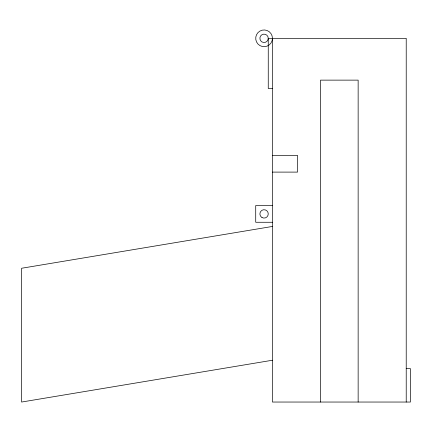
<?xml version="1.0" encoding="UTF-8"?>
<svg xmlns="http://www.w3.org/2000/svg" width="432" height="432" viewBox="0 0 432 432"><rect width="100%" height="100%" fill="white"/><g stroke="black" fill="none" stroke-linecap="round" stroke-linejoin="round"><path stroke-width="0.65" d="M272.441 226.449L21.6 268.256L21.6 402.041L272.441 360.234M272.441 88.49L268.256 88.49L268.256 38.324A4.18 4.18 0 0 0 261.986 34.7A4.18 4.18 0 0 0 261.986 41.942A4.18 4.18 0 0 0 268.256 38.324L406.22 38.324L406.22 402.041M272.441 155.38L297.524 155.38L297.524 172.103L272.441 172.103M272.441 205.551L255.717 205.551L255.717 222.269L272.441 222.269M406.22 368.593L410.4 368.593L410.4 402.041L272.441 402.041L272.441 38.324A8.359 8.359 0 0 0 259.897 31.082A8.359 8.359 0 0 0 259.897 45.565A8.359 8.359 0 0 0 272.441 38.324M358.144 402.041L358.144 80.131L320.517 80.131L320.517 402.041M261.986 217.528A4.18 4.18 0 0 0 268.256 213.91A4.18 4.18 0 0 0 261.986 210.287A4.18 4.18 0 0 0 261.986 217.528"/></g></svg>
